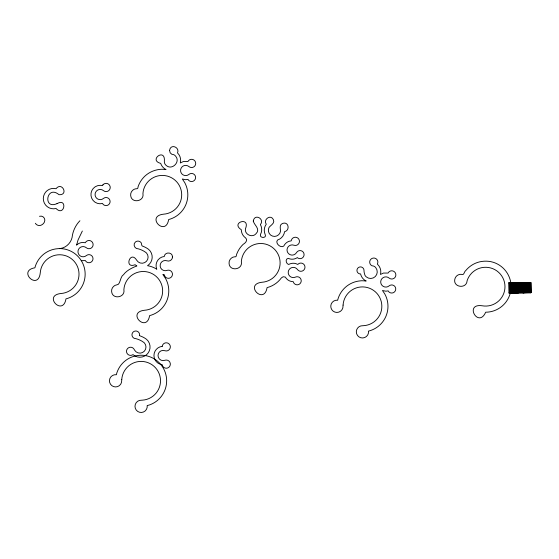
<?xml version="1.0" encoding="UTF-8"?>
<svg xmlns="http://www.w3.org/2000/svg" width="559" height="559" viewBox="0 0 559 559"><rect width="100%" height="100%" fill="white"/><g stroke="black" fill="none" stroke-linecap="round" stroke-linejoin="round"><path stroke-width="0.84" d="M82.348 231.028L78.071 239.916L76.548 245.149A9.223 9.223 0 0 1 83.067 242.452L85.338 242.753L85.841 241.963A4.123 4.123 0 0 1 91.648 241.453A4.123 4.123 0 0 1 92.158 247.26A4.123 4.123 0 0 1 86.352 247.763A5.108 5.108 0 0 0 79.357 248.175A5.108 5.108 0 0 0 79.357 255.183A5.108 5.108 0 0 0 86.352 255.589A4.053 4.053 0 0 1 92.06 256.085A4.053 4.053 0 0 1 91.557 261.794A4.053 4.053 0 0 1 85.855 261.298L85.457 260.592L81.293 260.669A25.469 25.469 0 0 0 61.148 248.615L60.295 248.58A5.443 5.443 0 0 1 58.933 248.58L58.01 248.671A25.532 25.532 0 0 0 34.882 267.803C17.084 270.717 38.215 291.197 40.248 272.939A19.404 19.404 0 0 1 60.023 254.757A19.404 19.404 0 0 1 79.015 273.749A19.404 19.404 0 0 1 60.833 293.517C42.575 295.557 63.048 316.687 65.962 298.883A25.532 25.532 0 0 0 81.991 261.85L81.293 260.669M57.053 203.686C67.737 197.299 64.551 217.206 56.054 208.5A10.216 10.216 0 0 1 43.302 198.606A10.216 10.216 0 0 1 56.054 188.711C61.902 181.172 69.009 195.343 59.009 194.693C46.46 184.274 42.596 210.219 57.116 203.56M79.923 220.742C76.094 224.641 73.536 229.707 72.453 235.046A14.681 14.681 0 0 1 62.622 247.979L59.953 248.608M508.725 282.798L530.903 282.484L531.029 292.699L508.872 293.007M510.535 282.651L519.073 282.651M509.675 292.867L519.136 292.867L518.997 282.651M530.791 282.484L530.875 292.699M530.687 282.491L530.791 292.699M530.596 282.491L530.736 292.699M530.484 282.491L530.631 292.699M530.365 282.491L530.512 292.706M530.232 282.498L530.372 292.706M530.086 282.498L530.225 292.706M529.925 282.498L530.065 292.713M529.75 282.498L529.897 292.713M529.562 282.505L529.708 292.713M529.366 282.505L529.513 292.72M529.163 282.512L529.31 292.72M528.947 282.512L529.094 292.72M528.723 282.519L528.87 292.727M528.493 282.519L528.639 292.727M528.255 282.526L528.402 292.734M528.017 282.526L528.157 292.734M527.766 282.526L527.913 292.741M527.514 282.533L527.661 292.741M527.263 282.54L527.403 292.748M527.004 282.54L527.151 292.748M526.746 282.547L526.892 292.755M526.494 282.547L526.634 292.755M526.236 282.554L526.382 292.762M525.984 282.554L526.131 292.762M525.733 282.561L525.879 292.769M525.488 282.561L525.635 292.769M525.25 282.568L525.39 292.776M525.013 282.568L525.16 292.776M524.789 282.575L524.936 292.783M524.573 282.575L524.712 292.783M524.363 282.575L524.503 292.79M524.16 282.581L524.307 292.79M523.972 282.581L524.111 292.797M523.79 282.588L523.937 292.797M523.622 282.588L523.769 292.797M523.469 282.588L523.615 292.804M523.329 282.588L523.476 292.804M523.203 282.595L523.35 292.804M523.091 282.595L523.238 292.804M522.993 282.595L523.14 292.811M522.819 282.602L523.056 292.811M522.777 282.602L522.889 292.811M522.595 282.602L522.742 292.811M522.281 282.609L522.42 292.818M521.945 282.609L522.092 292.825M521.603 282.616L521.75 292.825M521.254 282.623L521.393 292.832M520.89 282.623L521.03 292.839M520.52 282.63L520.667 292.846M520.143 282.637L520.289 292.846M519.765 282.644L519.905 292.853M519.381 282.644L519.528 292.86M518.612 282.658L518.752 292.867M518.228 282.665L518.375 292.874M517.851 282.672L517.99 292.881M517.473 282.672L517.613 292.888M517.103 282.679L517.25 292.888M516.74 282.686L516.886 292.895M516.383 282.693L516.53 292.902M516.041 282.693L516.188 292.909M515.712 282.7L515.859 292.909M515.391 282.707L515.538 292.916M515.139 282.707L515.286 292.916M515.084 282.707L515.153 292.923M514.923 282.707L515.07 292.923M514.825 282.714L514.965 292.923M514.706 282.714L514.853 292.923M514.573 282.714L514.72 292.93M514.434 282.714L514.573 292.93M514.273 282.721L514.42 292.93M514.105 282.721L514.252 292.937M513.924 282.728L514.07 292.937M513.728 282.728L513.875 292.937M513.525 282.728L513.672 292.944M513.316 282.735L513.462 292.944M513.092 282.735L513.239 292.951M512.869 282.742L513.008 292.951M512.631 282.742L512.778 292.958M512.386 282.749L512.533 292.958M512.142 282.749L512.289 292.958M511.89 282.756L512.037 292.965M511.639 282.756L511.785 292.972M511.38 282.763L511.527 292.972M511.129 282.763L511.268 292.979M510.87 282.77L511.017 292.979M510.612 282.77L510.758 292.986M510.36 282.777L510.507 292.986M510.108 282.777L510.255 292.993M509.864 282.784L510.011 292.993M509.619 282.784L509.766 293M509.389 282.791L509.529 293M509.158 282.791L509.305 293.007M508.935 282.798L509.081 293.007M39.5 216.291A4.088 4.088 0 0 1 44.461 221.916A6.086 6.086 0 0 1 40.765 225.284L40.262 225.424A4.563 4.563 0 0 1 35.378 223.272M510.674 291.372A25.532 25.532 0 0 1 485.666 312.215C478.476 328.755 463.809 303.251 482.012 305.752A19.404 19.404 0 0 0 504.484 291.043A19.404 19.404 0 0 0 490.725 267.971A19.404 19.404 0 0 0 467.1 280.751C466.667 289.143 453.007 287.564 454.795 279.29C455.319 276.055 458.743 273.714 461.944 274.392C464.152 275.489 464.173 271.332 465.843 270.479C467.883 267.999 470.392 265.916 473.194 264.351C478.616 261.305 485.114 260.466 491.186 261.717A5.443 5.443 0 0 0 492.165 261.996L493.324 262.297A25.469 25.469 0 0 1 509.892 278.92L510.283 280.241A25.532 25.532 0 0 1 510.898 283.385M253.269 221.078C254.261 225.256 260.739 229.029 256.001 233.732C252.375 238.155 244.43 234.514 245.408 228.883C250.844 216.04 230.147 222.573 241.278 229.693A10.216 10.216 0 0 0 245.576 237.91C248.217 240.063 245.387 243.151 243.235 244.283C240.51 246.847 238.358 250.013 236.974 253.493C236.115 254.604 236.778 257.385 234.794 256.777C231.524 256.902 228.778 260.012 229.064 263.275C229.358 271.737 242.99 269.92 241.348 261.675A19.404 19.404 0 0 1 261.123 243.493A19.404 19.404 0 0 1 280.115 262.485A19.404 19.404 0 0 1 261.933 282.26C243.675 284.293 264.148 305.424 267.062 287.626A25.532 25.532 0 0 0 281.373 277.9L283.189 276.733L285.321 277.089A9.223 9.223 0 0 0 293.314 281.701L293.51 282.484A4.053 4.053 0 0 0 298.89 284.447A4.053 4.053 0 0 0 300.854 279.06A4.053 4.053 0 0 0 295.466 277.103A5.108 5.108 0 0 1 288.814 274.895A5.108 5.108 0 0 1 290.631 268.131A5.108 5.108 0 0 1 297.493 269.55A4.123 4.123 0 0 0 303.23 270.556A4.123 4.123 0 0 0 304.243 264.819A4.123 4.123 0 0 0 298.506 263.806L297.814 264.442L295.697 263.562A9.223 9.223 0 0 0 288.696 264.484C285.949 263.89 284.894 258.859 288.192 258.342A9.223 9.223 0 0 0 297.388 257.587L297.996 258.118A4.053 4.053 0 0 0 303.537 256.665A4.053 4.053 0 0 0 302.084 251.124A4.053 4.053 0 0 0 296.543 252.577A5.108 5.108 0 0 1 289.814 254.548A5.108 5.108 0 0 1 287.452 247.951A5.108 5.108 0 0 1 293.901 245.212A4.123 4.123 0 0 0 299.198 242.774A4.123 4.123 0 0 0 296.766 237.484A4.123 4.123 0 0 0 291.47 239.916L291.26 240.831L289.024 241.313A9.223 9.223 0 0 0 283.79 246.058C280.716 248.552 274.783 243.081 277.523 240.035A10.216 10.216 0 0 0 284.587 231.671C290.24 230.511 288.793 221.022 282.428 223.474C279.214 224.851 280.408 228.505 280.541 231.119C280.157 234.801 275.992 237.386 272.519 236.094C268.963 235.025 267.209 230.448 269.131 227.275C270.926 225.088 275.14 223.167 273.358 219.582C270.549 213.817 262.863 219.834 266.273 224.194A10.216 10.216 0 0 0 265.183 234.535C267.223 238.483 258.971 238.337 260.494 234.417A10.216 10.216 0 0 0 260.389 224.571C265.071 219.009 254.541 213.049 253.269 221.078M172.479 256.902C172.64 259.656 169.552 261.857 166.994 260.815A5.108 5.108 0 0 0 160.223 264.721A5.108 5.108 0 0 0 165.254 270.717L166.575 270.542A5.108 5.108 0 0 0 167.078 270.374L167.407 270.283A4.088 4.088 0 0 1 171.739 271.905L171.858 272.086A4.088 4.088 0 0 1 169.789 278.089A4.088 4.088 0 0 1 164.346 274.818L164.29 274.755A9.196 9.196 0 0 1 162.872 274.49L165.625 278.599A25.532 25.532 0 0 1 149.595 315.632C146.682 333.437 126.208 312.299 144.467 310.266A19.404 19.404 0 0 0 162.648 290.498A19.404 19.404 0 0 0 143.656 271.499A19.404 19.404 0 0 0 123.881 289.681C125.489 297.668 112.401 299.848 111.632 291.672C111.143 288.43 113.687 285.153 116.943 284.817C120.471 284.922 120.003 276.509 123.574 274.623C126.655 270.304 132.895 267.398 136.871 265.965A10.216 10.216 0 0 1 135.138 264.714C123.742 269.242 130.149 249.782 136.669 260.187A6.128 6.128 0 0 0 146.493 261.263A6.128 6.128 0 0 0 144.571 251.571A24.917 24.917 0 0 0 138.38 248.853C134.782 249.209 132.476 244.213 135.502 241.949C136.794 240.866 138.807 240.81 140.155 241.816C141.993 242.599 141.238 245.261 142.224 245.995A24.163 24.163 0 0 1 146.262 247.847L146.605 248.014A10.216 10.216 0 0 1 147.541 265.693L149.162 266.014A25.469 25.469 0 0 1 155.36 268.383L156.813 269.249L156.667 268.907A9.196 9.196 0 0 1 164.29 256.469C164.723 251.599 172.626 251.962 172.479 256.902M169.552 150.392L170.202 152.838L171.92 154.333A4.626 4.626 0 0 1 175.617 156.157C180.816 161.935 171.851 170.726 166.177 165.408A4.877 4.877 0 0 1 164.36 161.034C165.429 147.52 148.17 160.119 160.706 163.382A10.216 10.216 0 0 0 165.436 169.223L166.037 169.51L162.641 169.272A5.443 5.443 0 0 1 161.614 169.244C154.892 169.524 148.282 172.382 143.684 177.336C141.127 180.075 139.177 183.366 138.017 186.93C138.031 188.586 137.36 188.886 135.998 188.739C132.735 189.068 130.191 192.345 130.68 195.587C131.456 203.762 144.543 201.582 142.936 193.603A19.404 19.404 0 0 1 162.704 175.421A19.404 19.404 0 0 1 181.696 194.413A19.404 19.404 0 0 1 163.514 214.181C145.256 216.221 165.737 237.351 168.65 219.547A25.532 25.532 0 0 0 184.673 182.52L182.325 179.006L185.672 179.712L188.055 179.397L188.453 180.103A4.053 4.053 0 0 0 194.155 180.606A4.053 4.053 0 0 0 194.658 174.897A4.053 4.053 0 0 0 188.949 174.401A5.108 5.108 0 0 1 181.954 173.989A5.108 5.108 0 0 1 181.954 166.98A5.108 5.108 0 0 1 188.949 166.575A4.123 4.123 0 0 0 194.756 166.065A4.123 4.123 0 0 0 194.246 160.265A4.123 4.123 0 0 0 188.446 160.768L187.943 161.558L183.282 161.572L180.319 162.962A10.216 10.216 0 0 0 177.517 152.949C180.047 147.317 170.593 143.293 169.552 150.392M121.757 379.582L121.708 380.42A6.128 6.128 0 0 1 115.587 386.933A6.128 6.128 0 0 1 109.466 380.42A6.128 6.128 0 0 1 116.356 374.719L116.391 374.453A25.532 25.532 0 0 1 139.519 355.321L140.442 355.224A5.443 5.443 0 0 0 141.462 355.258L142.657 355.265A25.469 25.469 0 0 1 162.795 367.319L163.494 368.5A25.532 25.532 0 0 1 147.471 405.534L147.206 405.568A6.128 6.128 0 0 1 141.504 412.458A6.128 6.128 0 0 1 134.992 406.337A6.128 6.128 0 0 1 141.504 400.216L142.342 400.167A19.404 19.404 0 0 0 160.517 380.399A19.404 19.404 0 0 0 141.525 361.4A19.404 19.404 0 0 0 121.757 379.582M343.079 305.088L343.023 305.92A6.128 6.128 0 0 1 336.909 312.439A6.128 6.128 0 0 1 330.788 305.92A6.128 6.128 0 0 1 337.678 300.225L337.713 299.959A25.532 25.532 0 0 1 360.841 280.821L361.764 280.73A5.443 5.443 0 0 0 362.784 280.765L366.18 280.995L365.586 280.716A10.216 10.216 0 0 1 360.848 274.874L360.66 273.959A3.529 3.529 0 0 1 356.949 270.619A3.529 3.529 0 0 1 360.289 266.909A3.529 3.529 0 0 1 364 270.242L364 270.486A13.856 13.856 0 0 0 364.202 272.547L364.845 274.944A4.877 4.877 0 0 0 366.32 276.894A6.631 6.631 0 0 0 375.753 267.649A4.626 4.626 0 0 0 372.063 265.818A4.088 4.088 0 0 1 370.107 260.319A4.088 4.088 0 0 1 375.648 258.475A4.088 4.088 0 0 1 377.374 264.051L377.66 264.435A10.216 10.216 0 0 1 380.462 274.455L383.425 273.065L388.086 273.051L388.589 272.261A4.123 4.123 0 0 1 394.395 271.751A4.123 4.123 0 0 1 394.899 277.557A4.123 4.123 0 0 1 389.099 278.061A5.108 5.108 0 0 0 382.097 278.473A5.108 5.108 0 0 0 382.097 285.481A5.108 5.108 0 0 0 389.099 285.887A4.053 4.053 0 0 1 394.801 286.383A4.053 4.053 0 0 1 394.305 292.091A4.053 4.053 0 0 1 388.596 291.595L388.205 290.89L385.815 291.204L382.468 290.491L384.816 294.006A25.532 25.532 0 0 1 368.793 331.04L368.528 331.075A6.128 6.128 0 0 1 362.826 337.957A6.128 6.128 0 0 1 356.314 331.843A6.128 6.128 0 0 1 362.826 325.722L363.657 325.673A19.404 19.404 0 0 0 381.839 305.899A19.404 19.404 0 0 0 362.847 286.907A19.404 19.404 0 0 0 343.079 305.088M139.533 335.603L140.099 335.896A24.163 24.163 0 0 1 144.138 337.755L144.481 337.922A10.216 10.216 0 0 1 148.275 352.806A10.216 10.216 0 0 1 133.014 354.616L132.832 354.72A4.088 4.088 0 0 1 127.061 353.386A4.088 4.088 0 0 1 128.689 347.684A4.088 4.088 0 0 1 134.3 349.613L134.544 350.088A6.128 6.128 0 0 0 144.369 351.164A6.128 6.128 0 0 0 142.44 341.472A24.917 24.917 0 0 0 136.256 338.754L135.795 338.642A3.822 3.822 0 0 1 131.973 334.562A3.822 3.822 0 0 1 136.312 331.026A3.822 3.822 0 0 1 139.533 335.603M102.947 184.826L102.444 185.616L100.173 185.315A9.223 9.223 0 0 0 91.026 195.748A9.223 9.223 0 0 0 102.563 203.455L102.954 204.161A4.053 4.053 0 0 0 108.663 204.657A4.053 4.053 0 0 0 109.159 198.955A4.053 4.053 0 0 0 103.457 198.452A5.108 5.108 0 0 1 96.462 198.047A5.108 5.108 0 0 1 96.462 191.038A5.108 5.108 0 0 1 103.457 190.633A4.123 4.123 0 0 0 109.264 190.123A4.123 4.123 0 0 0 108.753 184.316A4.123 4.123 0 0 0 102.947 184.826M162.222 346.307L162.166 346.37A9.196 9.196 0 0 0 162.166 364.657L162.222 364.72A4.088 4.088 0 0 0 167.665 367.99A4.088 4.088 0 0 0 169.733 361.987L169.615 361.806A4.088 4.088 0 0 0 165.282 360.185L164.954 360.282A5.108 5.108 0 0 1 158.015 355.559A5.108 5.108 0 0 1 164.87 350.717A4.088 4.088 0 0 0 170.195 347.998A4.088 4.088 0 0 0 167.12 342.877A4.088 4.088 0 0 0 162.222 346.307"/></g></svg>
